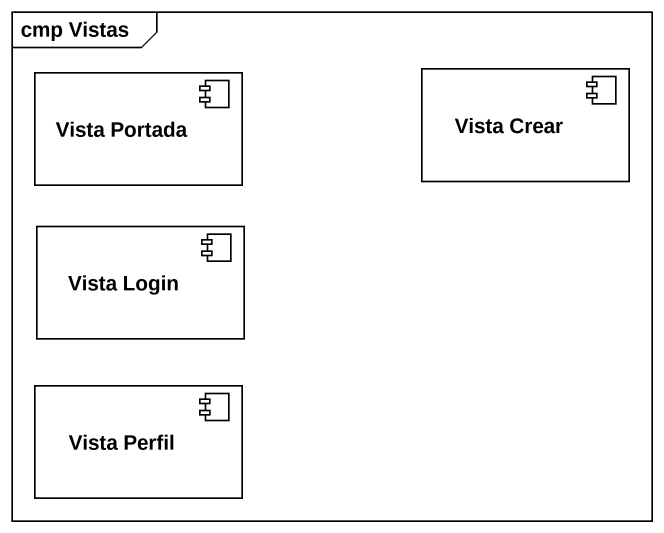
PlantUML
@startuml
mainframe cmp Vistas
component "Vista Portada" as Vista_Portada
component "Vista Crear" as Vista_Crear
component "Vista Login" as Vista_Login
component "Vista Perfil" as Vista_Perfil
@enduml
